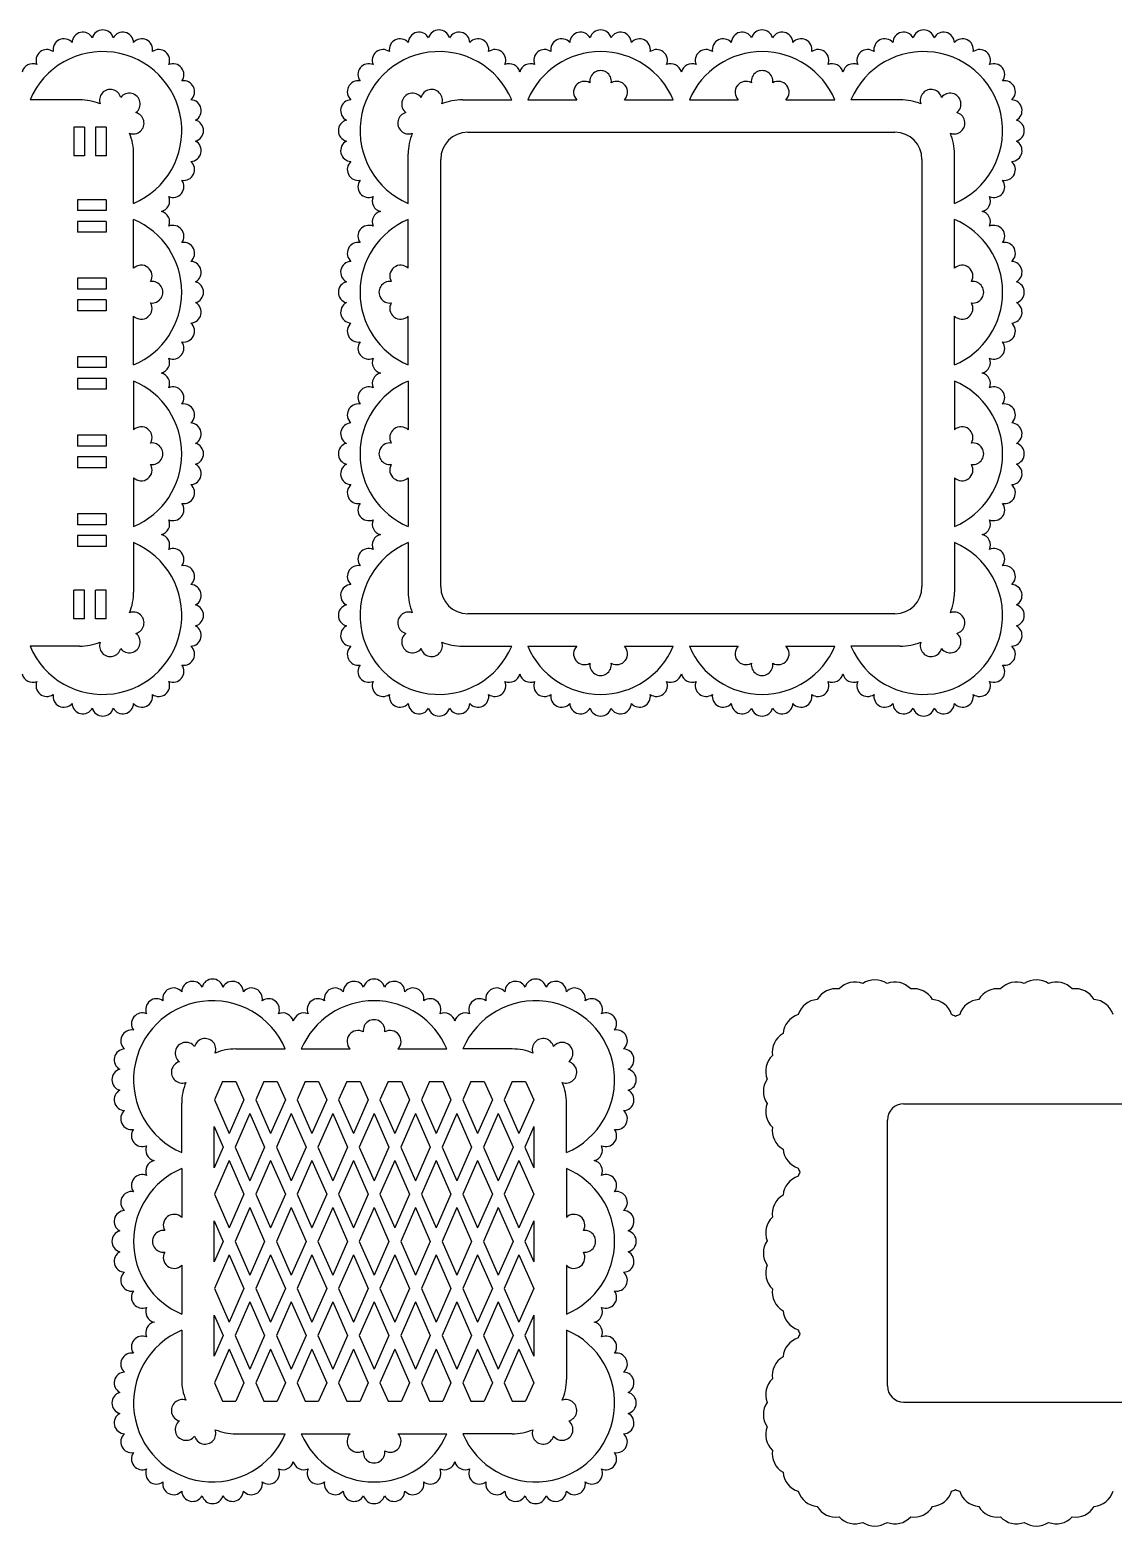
# Model space of a CAD drawing. Extents: x -377 to 250, y -72 to 206.
# Drawn here: x -270.5 to -70.4, y -72 to 204.2 of the extents above; entities that cross this region are included whole.
import ezdxf

# ---------------------------------------------------------------- set-up
doc = ezdxf.new("R2010")
doc.units = 0
doc.layers.get('0').update_dxf_attribs({"linetype": 'CONTINUOUS'})

msp = doc.modelspace()

# ---------------------------------------------------------------- linework, layer by layer
for p, q in [((-261.335776, 191.279844), (-270.461535, 191.279844)), ((-190.623035, 191.279844), (-181.497276, 191.279844)), ((-178.536005, 191.279844), (-169.508307, 191.279844)), ((-160.692151, 191.279844), (-151.664453, 191.279844)), ((-148.703183, 191.279844), (-139.675485, 191.279844)), ((-130.859329, 191.279844), (-121.831631, 191.279844)), ((-109.744601, 191.279844), (-118.87036, 191.279844)), ((-260.391403, 186.22421), (-262.391403, 186.22421)), ((-262.391403, 186.22421), (-262.391403, 180.92421)), ((-260.391403, 186.22421), (-260.391403, 180.92421)), ((-256.391403, 186.22421), (-258.391403, 186.22421)), ((-258.391403, 186.22421), (-258.391403, 180.92421)), ((-256.391403, 186.22421), (-256.391403, 180.92421)), ((-189.623035, 185.279844), (-110.744601, 185.279844)), ((-260.391403, 180.92421), (-262.391403, 180.92421)), ((-256.391403, 180.92421), (-258.391403, 180.92421)), ((-251.335776, 172.154085), (-251.335776, 181.279844)), ((-200.623035, 172.154085), (-200.623035, 181.279844)), ((-194.622973, 101.401367), (-194.623035, 180.279844)), ((-105.744601, 180.279844), (-105.74454, 101.401367)), ((-99.744601, 172.154085), (-99.744601, 181.279844)), ((-256.391342, 172.839148), (-261.691342, 172.839148)), ((-261.691342, 172.839148), (-261.691342, 170.839148)), ((-256.391342, 172.839148), (-256.391342, 170.839148)), ((-256.391342, 170.839148), (-261.691342, 170.839148)), ((-261.691342, 168.839148), (-261.691342, 166.839148)), ((-256.391342, 168.839148), (-261.691342, 168.839148)), ((-256.391342, 168.839148), (-256.391342, 166.839148)), ((-251.335715, 160.165102), (-251.335715, 169.1928)), ((-200.622973, 160.165102), (-200.622973, 169.1928)), ((-99.74454, 160.165102), (-99.74454, 169.1928)), ((-256.391342, 166.839148), (-261.691342, 166.839148)), ((-256.391342, 158.339148), (-261.691342, 158.339148)), ((-261.691342, 158.339148), (-261.691342, 156.339148)), ((-256.391342, 158.339148), (-256.391342, 156.339148)), ((-256.391342, 156.339148), (-261.691342, 156.339148)), ((-256.391342, 154.339148), (-261.691342, 154.339148)), ((-261.691342, 154.339148), (-261.691342, 152.339148)), ((-256.391342, 152.339148), (-261.691342, 152.339148)), ((-256.391342, 154.339148), (-256.391342, 152.339148)), ((-251.335715, 142.321248), (-251.335715, 151.348946)), ((-200.622973, 142.321248), (-200.622973, 151.348946)), ((-99.74454, 142.321248), (-99.74454, 151.348946)), ((-256.391342, 143.839148), (-261.691342, 143.839148)), ((-261.691342, 143.839148), (-261.691342, 141.839148)), ((-256.391342, 143.839148), (-256.391342, 141.839148)), ((-256.391342, 141.839148), (-261.691342, 141.839148)), ((-256.391342, 139.839148), (-261.691342, 139.839148)), ((-261.691342, 139.839148), (-261.691342, 137.839148)), ((-256.391342, 139.839148), (-256.391342, 137.839148)), ((-251.335715, 139.359978), (-251.335715, 130.33228)), ((-200.622973, 139.359978), (-200.622973, 130.33228)), ((-99.74454, 139.359978), (-99.74454, 130.33228)), ((-256.391342, 137.839148), (-261.691342, 137.839148)), ((-261.691342, 129.339148), (-261.691342, 127.339148)), ((-256.391342, 129.339148), (-261.691342, 129.339148)), ((-256.391342, 127.339148), (-261.691342, 127.339148)), ((-256.391342, 129.339148), (-256.391342, 127.339148)), ((-256.391342, 125.339148), (-261.691342, 125.339148)), ((-261.691342, 125.339148), (-261.691342, 123.339148)), ((-256.391342, 125.339148), (-256.391342, 123.339148)), ((-256.391342, 123.339148), (-261.691342, 123.339148)), ((-251.335715, 121.516124), (-251.335715, 112.488426)), ((-200.622973, 121.516124), (-200.622973, 112.488426)), ((-99.74454, 121.516124), (-99.74454, 112.488426)), ((-261.691342, 114.839148), (-261.691342, 112.839148)), ((-256.391342, 114.839148), (-261.691342, 114.839148)), ((-256.391342, 114.839148), (-256.391342, 112.839148)), ((-256.391342, 112.839148), (-261.691342, 112.839148)), ((-256.391342, 110.839148), (-261.691342, 110.839148)), ((-261.691342, 110.839148), (-261.691342, 108.839148)), ((-256.391342, 110.839148), (-256.391342, 108.839148)), ((-256.391342, 108.839148), (-261.691342, 108.839148)), ((-251.335715, 109.527126), (-251.335715, 100.401367)), ((-200.622973, 109.527126), (-200.622973, 100.401367)), ((-99.74454, 109.527126), (-99.74454, 100.401367)), ((-260.391342, 100.757001), (-262.391342, 100.757001)), ((-262.391342, 95.457001), (-262.391342, 100.757001)), ((-260.391342, 95.457001), (-260.391342, 100.757001)), ((-258.391342, 95.457001), (-258.391342, 100.757001)), ((-256.391342, 100.757001), (-258.391342, 100.757001)), ((-256.391342, 95.457001), (-256.391342, 100.757001)), ((-260.391342, 95.457001), (-262.391342, 95.457001)), ((-256.391342, 95.457001), (-258.391342, 95.457001)), ((-110.74454, 96.401367), (-189.622973, 96.401367)), ((-261.335715, 90.401367), (-270.461473, 90.401367)), ((-190.622973, 90.401367), (-181.497215, 90.401367)), ((-178.535944, 90.401367), (-169.508246, 90.401367)), ((-160.69209, 90.401367), (-151.664392, 90.401367)), ((-148.703121, 90.401367), (-139.675423, 90.401367)), ((-130.859267, 90.401367), (-121.831569, 90.401367)), ((-109.74454, 90.401367), (-118.870299, 90.401367)), ((-232.453826, 16.046529), (-223.328068, 16.046529)), ((-220.366797, 16.046529), (-211.339099, 16.046529)), ((-202.522943, 16.046529), (-193.495245, 16.046529)), ((-181.408216, 16.046529), (-190.533974, 16.046529)), ((-234.923442, 10.046529), (-236.420019, 6.6388)), ((-234.923442, 10.046529), (-232.455664, 10.046529)), ((-232.455664, 10.046529), (-230.959086, 6.6388)), ((-227.278135, 10.046529), (-228.774713, 6.6388)), ((-227.278135, 10.046529), (-224.810358, 10.046529)), ((-224.810358, 10.046529), (-223.31378, 6.6388)), ((-219.632829, 10.046529), (-221.129407, 6.6388)), ((-219.632829, 10.046529), (-217.165051, 10.046529)), ((-217.165051, 10.046529), (-215.668474, 6.6388)), ((-211.987523, 10.046529), (-213.484101, 6.6388)), ((-211.987523, 10.046529), (-209.519745, 10.046529)), ((-209.519745, 10.046529), (-208.023167, 6.6388)), ((-204.342217, 10.046529), (-205.838794, 6.6388)), ((-204.342217, 10.046529), (-201.874439, 10.046529)), ((-201.874439, 10.046529), (-200.377861, 6.6388)), ((-196.69691, 10.046529), (-198.193488, 6.6388)), ((-196.69691, 10.046529), (-194.229133, 10.046529)), ((-194.229133, 10.046529), (-192.732555, 6.6388)), ((-189.051604, 10.046529), (-190.548182, 6.6388)), ((-189.051604, 10.046529), (-186.583826, 10.046529)), ((-186.583826, 10.046529), (-185.087249, 6.6388)), ((-181.406298, 10.046529), (-182.902875, 6.6388)), ((-181.406298, 10.046529), (-178.93852, 10.046529)), ((-178.93852, 10.046529), (-177.441942, 6.6388)), ((-242.453826, -3.079229), (-242.453826, 6.046529)), ((-236.420019, 6.6388), (-233.689553, 0.421487)), ((-230.959086, 6.6388), (-233.689553, 0.421487)), ((-228.774713, 6.6388), (-226.044247, 0.421487)), ((-223.31378, 6.6388), (-226.044247, 0.421487)), ((-221.129407, 6.6388), (-218.39894, 0.421487)), ((-215.668474, 6.6388), (-218.39894, 0.421487)), ((-213.484101, 6.6388), (-210.753634, 0.421487)), ((-208.023167, 6.6388), (-210.753634, 0.421487)), ((-205.838794, 6.6388), (-203.108328, 0.421487)), ((-200.377861, 6.6388), (-203.108328, 0.421487)), ((-198.193488, 6.6388), (-195.463021, 0.421487)), ((-192.732555, 6.6388), (-195.463021, 0.421487)), ((-190.548182, 6.6388), (-187.817715, 0.421487)), ((-185.087249, 6.6388), (-187.817715, 0.421487)), ((-182.902875, 6.6388), (-180.172409, 0.421487)), ((-177.441942, 6.6388), (-180.172409, 0.421487)), ((-171.408216, -3.079229), (-171.408216, 6.046529)), ((-109.13237, 5.903845), (-60.086759, 5.903845)), ((-229.8669, 4.151875), (-232.597366, -2.065438)), ((-229.8669, 4.151875), (-227.136433, -2.065438)), ((-222.221593, 4.151875), (-224.95206, -2.065438)), ((-222.221593, 4.151875), (-219.491127, -2.065438)), ((-214.576287, 4.151875), (-217.306754, -2.065438)), ((-214.576287, 4.151875), (-211.845821, -2.065438)), ((-206.930981, 4.151875), (-209.661447, -2.065438)), ((-206.930981, 4.151875), (-204.200514, -2.065438)), ((-199.285675, 4.151875), (-202.016141, -2.065438)), ((-199.285675, 4.151875), (-196.555208, -2.065438)), ((-191.640368, 4.151875), (-194.370835, -2.065438)), ((-191.640368, 4.151875), (-188.909902, -2.065438)), ((-183.995062, 4.151875), (-186.725529, -2.065438)), ((-183.995062, 4.151875), (-181.264596, -2.065438)), ((-112.13237, -46.141795), (-112.13237, 2.903845)), ((-236.453765, 1.741789), (-234.781739, -2.065438)), ((-236.453765, -5.872666), (-236.453765, 1.741789)), ((-177.408213, 1.741752), (-179.080222, -2.065438)), ((-177.408213, 1.741752), (-177.408207, -5.872641)), ((-234.781739, -2.065438), (-236.453765, -5.872666)), ((-232.597366, -2.065438), (-229.8669, -8.282751)), ((-227.136433, -2.065438), (-229.8669, -8.282751)), ((-224.95206, -2.065438), (-222.221593, -8.282751)), ((-219.491127, -2.065438), (-222.221593, -8.282751)), ((-217.306754, -2.065438), (-214.576287, -8.282751)), ((-211.845821, -2.065438), (-214.576287, -8.282751)), ((-209.661447, -2.065438), (-206.930981, -8.282751)), ((-204.200514, -2.065438), (-206.930981, -8.282751)), ((-202.016141, -2.065438), (-199.285675, -8.282751)), ((-196.555208, -2.065438), (-199.285675, -8.282751)), ((-194.370835, -2.065438), (-191.640368, -8.282751)), ((-188.909902, -2.065438), (-191.640368, -8.282751)), ((-186.725529, -2.065438), (-183.995062, -8.282751)), ((-181.264596, -2.065438), (-183.995062, -8.282751)), ((-179.080222, -2.065438), (-177.408207, -5.872641)), ((-233.689553, -4.552363), (-236.420019, -10.769676)), ((-233.689553, -4.552363), (-230.959086, -10.769676)), ((-226.044247, -4.552363), (-228.774713, -10.769676)), ((-226.044247, -4.552363), (-223.31378, -10.769676)), ((-218.39894, -4.552363), (-221.129407, -10.769676)), ((-218.39894, -4.552363), (-215.668474, -10.769676)), ((-210.753634, -4.552363), (-213.484101, -10.769676)), ((-210.753634, -4.552363), (-208.023167, -10.769676)), ((-203.108328, -4.552363), (-205.838794, -10.769676)), ((-203.108328, -4.552363), (-200.377861, -10.769676)), ((-195.463021, -4.552363), (-198.193488, -10.769676)), ((-195.463021, -4.552363), (-192.732555, -10.769676)), ((-187.817715, -4.552363), (-190.548182, -10.769676)), ((-187.817715, -4.552363), (-185.087249, -10.769676)), ((-180.172409, -4.552363), (-182.902875, -10.769676)), ((-180.172409, -4.552363), (-177.441942, -10.769676)), ((-242.453765, -6.040515), (-242.453765, -15.068213)), ((-171.408154, -6.040515), (-171.408154, -15.068213)), ((-236.420019, -10.769676), (-233.689553, -16.986989)), ((-230.959086, -10.769676), (-233.689553, -16.986989)), ((-228.774713, -10.769676), (-226.044247, -16.986989)), ((-223.31378, -10.769676), (-226.044247, -16.986989)), ((-221.129407, -10.769676), (-218.39894, -16.986989)), ((-215.668474, -10.769676), (-218.39894, -16.986989)), ((-213.484101, -10.769676), (-210.753634, -16.986989)), ((-208.023167, -10.769676), (-210.753634, -16.986989)), ((-205.838794, -10.769676), (-203.108328, -16.986989)), ((-200.377861, -10.769676), (-203.108328, -16.986989)), ((-198.193488, -10.769676), (-195.463021, -16.986989)), ((-192.732555, -10.769676), (-195.463021, -16.986989)), ((-190.548182, -10.769676), (-187.817715, -16.986989)), ((-185.087249, -10.769676), (-187.817715, -16.986989)), ((-182.902875, -10.769676), (-180.172409, -16.986989)), ((-177.441942, -10.769676), (-180.172409, -16.986989)), ((-229.8669, -13.256601), (-232.597366, -19.473914)), ((-229.8669, -13.256601), (-227.136433, -19.473914)), ((-222.221593, -13.256601), (-224.95206, -19.473914)), ((-222.221593, -13.256601), (-219.491127, -19.473914)), ((-214.576287, -13.256601), (-217.306754, -19.473914)), ((-214.576287, -13.256601), (-211.845821, -19.473914)), ((-206.930981, -13.256601), (-209.661447, -19.473914)), ((-206.930981, -13.256601), (-204.200514, -19.473914)), ((-199.285675, -13.256601), (-202.016141, -19.473914)), ((-199.285675, -13.256601), (-196.555208, -19.473914)), ((-191.640368, -13.256601), (-194.370835, -19.473914)), ((-191.640368, -13.256601), (-188.909902, -19.473914)), ((-183.995062, -13.256601), (-186.725529, -19.473914)), ((-183.995062, -13.256601), (-181.264596, -19.473914)), ((-236.453765, -15.666687), (-234.781739, -19.473914)), ((-236.453765, -23.281142), (-236.453765, -15.666687)), ((-177.4082, -15.666693), (-179.080222, -19.473914)), ((-177.4082, -15.666693), (-177.408194, -23.281148)), ((-234.781739, -19.473914), (-236.453765, -23.281142)), ((-233.689553, -21.960839), (-236.420019, -28.178152)), ((-233.689553, -21.960839), (-230.959086, -28.178152)), ((-232.597366, -19.473914), (-229.8669, -25.691227)), ((-227.136433, -19.473914), (-229.8669, -25.691227)), ((-226.044247, -21.960839), (-228.774713, -28.178152)), ((-226.044247, -21.960839), (-223.31378, -28.178152)), ((-224.95206, -19.473914), (-222.221593, -25.691227)), ((-219.491127, -19.473914), (-222.221593, -25.691227)), ((-218.39894, -21.960839), (-221.129407, -28.178152)), ((-218.39894, -21.960839), (-215.668474, -28.178152)), ((-217.306754, -19.473914), (-214.576287, -25.691227)), ((-211.845821, -19.473914), (-214.576287, -25.691227)), ((-210.753634, -21.960839), (-213.484101, -28.178152)), ((-210.753634, -21.960839), (-208.023167, -28.178152)), ((-209.661447, -19.473914), (-206.930981, -25.691227)), ((-204.200514, -19.473914), (-206.930981, -25.691227)), ((-203.108328, -21.960839), (-205.838794, -28.178152)), ((-203.108328, -21.960839), (-200.377861, -28.178152)), ((-202.016141, -19.473914), (-199.285675, -25.691227)), ((-196.555208, -19.473914), (-199.285675, -25.691227)), ((-195.463021, -21.960839), (-198.193488, -28.178152)), ((-195.463021, -21.960839), (-192.732555, -28.178152)), ((-194.370835, -19.473914), (-191.640368, -25.691227)), ((-188.909902, -19.473914), (-191.640368, -25.691227)), ((-187.817715, -21.960839), (-190.548182, -28.178152)), ((-187.817715, -21.960839), (-185.087249, -28.178152)), ((-186.725529, -19.473914), (-183.995062, -25.691227)), ((-181.264596, -19.473914), (-183.995062, -25.691227)), ((-180.172409, -21.960839), (-182.902875, -28.178152)), ((-180.172409, -21.960839), (-177.441942, -28.178152)), ((-179.080222, -19.473914), (-177.408194, -23.281148)), ((-242.453765, -23.884369), (-242.453765, -32.912067)), ((-171.408154, -23.884369), (-171.408154, -32.912067)), ((-236.420019, -28.178152), (-233.689553, -34.395465)), ((-230.959086, -28.178152), (-233.689553, -34.395465)), ((-228.774713, -28.178152), (-226.044247, -34.395465)), ((-223.31378, -28.178152), (-226.044247, -34.395465)), ((-221.129407, -28.178152), (-218.39894, -34.395465)), ((-215.668474, -28.178152), (-218.39894, -34.395465)), ((-213.484101, -28.178152), (-210.753634, -34.395465)), ((-208.023167, -28.178152), (-210.753634, -34.395465)), ((-205.838794, -28.178152), (-203.108328, -34.395465)), ((-200.377861, -28.178152), (-203.108328, -34.395465)), ((-198.193488, -28.178152), (-195.463021, -34.395465)), ((-192.732555, -28.178152), (-195.463021, -34.395465)), ((-190.548182, -28.178152), (-187.817715, -34.395465)), ((-185.087249, -28.178152), (-187.817715, -34.395465)), ((-182.902875, -28.178152), (-180.172409, -34.395465)), ((-177.441942, -28.178152), (-180.172409, -34.395465)), ((-236.453765, -40.689618), (-236.453765, -33.075163)), ((-236.453765, -33.075163), (-234.781739, -36.88239)), ((-229.8669, -30.665077), (-232.597366, -36.88239)), ((-229.8669, -30.665077), (-227.136433, -36.88239)), ((-222.221593, -30.665077), (-224.95206, -36.88239)), ((-222.221593, -30.665077), (-219.491127, -36.88239)), ((-214.576287, -30.665077), (-217.306754, -36.88239)), ((-214.576287, -30.665077), (-211.845821, -36.88239)), ((-206.930981, -30.665077), (-209.661447, -36.88239)), ((-206.930981, -30.665077), (-204.200514, -36.88239)), ((-199.285675, -30.665077), (-202.016141, -36.88239)), ((-199.285675, -30.665077), (-196.555208, -36.88239)), ((-191.640368, -30.665077), (-194.370835, -36.88239)), ((-191.640368, -30.665077), (-188.909902, -36.88239)), ((-183.995062, -30.665077), (-186.725529, -36.88239)), ((-183.995062, -30.665077), (-181.264596, -36.88239)), ((-177.408186, -33.075139), (-179.080222, -36.88239)), ((-177.408186, -33.075139), (-177.40818, -40.689655)), ((-242.453765, -35.873367), (-242.453765, -44.999125)), ((-171.408154, -35.873367), (-171.408154, -44.999125)), ((-234.781739, -36.88239), (-236.453765, -40.689618)), ((-232.597366, -36.88239), (-229.8669, -43.099703)), ((-227.136433, -36.88239), (-229.8669, -43.099703)), ((-224.95206, -36.88239), (-222.221593, -43.099703)), ((-219.491127, -36.88239), (-222.221593, -43.099703)), ((-217.306754, -36.88239), (-214.576287, -43.099703)), ((-211.845821, -36.88239), (-214.576287, -43.099703)), ((-209.661447, -36.88239), (-206.930981, -43.099703)), ((-204.200514, -36.88239), (-206.930981, -43.099703)), ((-202.016141, -36.88239), (-199.285675, -43.099703)), ((-196.555208, -36.88239), (-199.285675, -43.099703)), ((-194.370835, -36.88239), (-191.640368, -43.099703)), ((-188.909902, -36.88239), (-191.640368, -43.099703)), ((-186.725529, -36.88239), (-183.995062, -43.099703)), ((-181.264596, -36.88239), (-183.995062, -43.099703)), ((-179.080222, -36.88239), (-177.40818, -40.689655)), ((-233.689553, -39.369315), (-236.420019, -45.586628)), ((-233.689553, -39.369315), (-230.959086, -45.586628)), ((-226.044247, -39.369315), (-228.774713, -45.586628)), ((-226.044247, -39.369315), (-223.31378, -45.586628)), ((-218.39894, -39.369315), (-221.129407, -45.586628)), ((-218.39894, -39.369315), (-215.668474, -45.586628)), ((-210.753634, -39.369315), (-213.484101, -45.586628)), ((-210.753634, -39.369315), (-208.023167, -45.586628)), ((-203.108328, -39.369315), (-205.838794, -45.586628)), ((-203.108328, -39.369315), (-200.377861, -45.586628)), ((-195.463021, -39.369315), (-198.193488, -45.586628)), ((-195.463021, -39.369315), (-192.732555, -45.586628)), ((-187.817715, -39.369315), (-190.548182, -45.586628)), ((-187.817715, -39.369315), (-185.087249, -45.586628)), ((-180.172409, -39.369315), (-182.902875, -45.586628)), ((-180.172409, -39.369315), (-177.441942, -45.586628)), ((-236.420019, -45.586628), (-234.921348, -48.999125)), ((-230.959086, -45.586628), (-232.457758, -48.999125)), ((-228.774713, -45.586628), (-227.276042, -48.999125)), ((-223.31378, -45.586628), (-224.812451, -48.999125)), ((-221.129407, -45.586628), (-219.630735, -48.999125)), ((-215.668474, -45.586628), (-217.167145, -48.999125)), ((-213.484101, -45.586628), (-211.985429, -48.999125)), ((-208.023167, -45.586628), (-209.521839, -48.999125)), ((-205.838794, -45.586628), (-204.340123, -48.999125)), ((-200.377861, -45.586628), (-201.876533, -48.999125)), ((-198.193488, -45.586628), (-196.694817, -48.999125)), ((-192.732555, -45.586628), (-194.231226, -48.999125)), ((-190.548182, -45.586628), (-189.04951, -48.999125)), ((-185.087249, -45.586628), (-186.58592, -48.999125)), ((-182.902875, -45.586628), (-181.404204, -48.999125)), ((-177.441942, -45.586628), (-178.940614, -48.999125)), ((-234.921348, -48.999125), (-232.457758, -48.999125)), ((-227.276042, -48.999125), (-224.812451, -48.999125)), ((-219.630735, -48.999125), (-217.167145, -48.999125)), ((-211.985429, -48.999125), (-209.521839, -48.999125)), ((-204.340123, -48.999125), (-201.876533, -48.999125)), ((-196.694817, -48.999125), (-194.231226, -48.999125)), ((-189.04951, -48.999125), (-186.58592, -48.999125)), ((-181.404204, -48.999125), (-178.940614, -48.999125)), ((-109.13237, -49.141795), (-60.086759, -49.141795)), ((-232.453765, -54.999125), (-223.328006, -54.999125)), ((-220.366736, -54.999125), (-211.339038, -54.999125)), ((-202.522882, -54.999125), (-193.495184, -54.999125)), ((-181.408154, -54.999125), (-190.533913, -54.999125))]:
    msp.add_line(p, q)
for centre, radius, start, end in [((-264.224304, 200.537796), 2, 41.037374, 190.391197), ((-260.717594, 201.764847), 2, 28.180232, 177.534054), ((-257.025759, 202.180817), 2, 15.323089, 164.676911), ((-253.333924, 201.764847), 2, 2.465946, 151.819768), ((-249.827213, 200.537796), 2, 349.608803, 138.962626), ((-202.131598, 200.537796), 2, 41.037374, 190.391197), ((-198.624887, 201.764847), 2, 28.180232, 177.534054), ((-194.933052, 202.180817), 2, 15.323089, 164.676911), ((-191.241217, 201.764847), 2, 2.465946, 151.819768), ((-187.734506, 200.537796), 2, 349.608803, 138.962626), ((-172.298775, 200.537796), 2, 41.037374, 190.391197), ((-168.792064, 201.764847), 2, 28.180232, 177.534054), ((-165.100229, 202.180817), 2, 15.323089, 164.676911), ((-161.408394, 201.764847), 2, 2.465946, 151.819768), ((-157.901683, 200.537796), 2, 349.608803, 138.962626), ((-142.465952, 200.537796), 2, 41.037374, 190.391197), ((-138.959242, 201.764847), 2, 28.180232, 177.534054), ((-135.267407, 202.180817), 2, 15.323089, 164.676911), ((-131.575572, 201.764847), 2, 2.465946, 151.819768), ((-128.068861, 200.537796), 2, 349.608803, 138.962626), ((-112.63313, 200.537796), 2, 41.037374, 190.391197), ((-109.126419, 201.764847), 2, 28.180232, 177.534054), ((-105.434584, 202.180817), 2, 15.323089, 164.676911), ((-101.742749, 201.764847), 2, 2.465946, 151.819768), ((-98.236038, 200.537796), 2, 349.608803, 138.962626), ((-257.025759, 185.589861), 14.590955, 292.952411, 157.047589), ((-267.37005, 198.561193), 2, 53.894517, 203.24834), ((-246.681467, 198.561193), 2, 336.75166, 126.105483), ((-194.933052, 185.589861), 14.590955, 22.952411, 247.047589), ((-205.277343, 198.561193), 2, 53.894517, 203.24834), ((-184.58876, 198.561193), 2, 336.75166, 126.105483), ((-165.100229, 185.589861), 14.590955, 22.952411, 157.047589), ((-175.444521, 198.561193), 2, 53.894517, 203.24834), ((-154.755938, 198.561193), 2, 336.75166, 126.105483), ((-135.267407, 185.589861), 14.590955, 22.952411, 157.047589), ((-145.611698, 198.561193), 2, 53.894517, 203.24834), ((-124.923115, 198.561193), 2, 336.75166, 126.105483), ((-105.434584, 185.589861), 14.590955, 292.952411, 157.047589), ((-115.778876, 198.561193), 2, 53.894517, 203.24834), ((-95.090293, 198.561193), 2, 336.75166, 126.105483), ((-269.99709, 195.934153), 2, 66.75166, 166.541809), ((-244.054427, 195.934153), 2, 323.894517, 113.24834), ((-207.904383, 195.934153), 2, 66.75166, 216.105483), ((-181.961721, 195.934153), 2, 13.458191, 113.24834), ((-178.07156, 195.934153), 2, 66.75166, 166.541809), ((-165.100229, 194.677855), 2, 352.492614, 187.507386), ((-152.128898, 195.934153), 2, 13.458191, 113.24834), ((-148.238738, 195.934153), 2, 66.75166, 166.541809), ((-135.267407, 194.677855), 2, 352.492614, 187.507386), ((-122.296075, 195.934153), 2, 13.458191, 113.24834), ((-118.405915, 195.934153), 2, 66.75166, 166.541809), ((-92.463253, 195.934153), 2, 323.894517, 113.24834), ((-242.077824, 192.788407), 2, 311.037374, 100.391197), ((-209.880986, 192.788407), 2, 79.608803, 228.962626), ((-168.086614, 192.686539), 2, 59.883195, 224.696169), ((-162.113844, 192.686539), 2, 315.303831, 120.116805), ((-138.253792, 192.686539), 2, 59.883195, 224.696169), ((-132.281022, 192.686539), 2, 315.303831, 120.116805), ((-90.48665, 192.788407), 2, 311.037374, 100.391197), ((-261.335776, 181.279844), 10, 67.609029, 90), ((-255.642358, 191.196649), 2, 14.883195, 199.595154), ((-252.122591, 190.493029), 2, 307.492614, 142.507386), ((-240.850773, 189.281696), 2, 298.180232, 87.534054), ((-211.108037, 189.281696), 2, 92.465946, 241.819768), ((-199.83622, 190.493029), 2, 37.492614, 232.507386), ((-196.316453, 191.196649), 2, 340.404846, 165.116805), ((-190.623035, 181.279844), 10, 90, 112.390971), ((-109.744601, 181.279844), 10, 67.609029, 90), ((-104.051183, 191.196649), 2, 14.883195, 199.595154), ((-100.531416, 190.493029), 2, 307.492614, 142.507386), ((-89.259599, 189.281696), 2, 298.180232, 87.534054), ((-251.418971, 186.973263), 2, 250.404846, 75.116805), ((-200.539839, 186.973263), 2, 104.883195, 289.595154), ((-99.827797, 186.973263), 2, 250.404846, 75.116805), ((-261.335776, 181.279844), 10, 0, 22.390971), ((-240.434803, 185.589861), 2, 285.323089, 74.676911), ((-211.524007, 185.589861), 2, 105.323089, 254.676911), ((-190.623035, 181.279844), 10, 157.609029, 180), ((-189.623035, 180.279844), 5, 90, 180), ((-110.744601, 180.279844), 5, 360, 90), ((-109.744601, 181.279844), 10, 0, 22.390971), ((-88.843629, 185.589861), 2, 285.323089, 74.676911), ((-240.850773, 181.898027), 2, 272.465946, 61.819768), ((-211.108037, 181.898027), 2, 118.180232, 267.534054), ((-89.259599, 181.898027), 2, 272.465946, 61.819768), ((-242.077824, 178.391316), 2, 259.608803, 48.962626), ((-209.880986, 178.391316), 2, 131.037374, 280.391197), ((-90.48665, 178.391316), 2, 259.608803, 48.962626), ((-244.054427, 175.24557), 2, 246.75166, 36.105483), ((-207.904383, 175.24557), 2, 143.894517, 293.24834), ((-92.463253, 175.24557), 2, 246.75166, 36.105483), ((-246.681467, 172.61853), 2, 283.456386, 23.24834), ((-205.277343, 172.61853), 2, 156.75166, 256.543614), ((-95.090293, 172.61853), 2, 283.456386, 23.24834), ((-257.025697, 155.757024), 14.590955, 292.952411, 67.047589), ((-246.681406, 168.728355), 2, 336.75166, 76.541809), ((-194.93299, 155.757024), 14.590955, 112.952411, 247.047589), ((-205.277282, 168.728355), 2, 103.458191, 203.24834), ((-105.434523, 155.757024), 14.590955, 292.952411, 67.047589), ((-95.090231, 168.728355), 2, 336.75166, 76.541809), ((-244.054366, 166.101316), 2, 323.894517, 113.24834), ((-207.904322, 166.101316), 2, 66.75166, 216.105483), ((-92.463191, 166.101316), 2, 323.894517, 113.24834), ((-242.077763, 162.95557), 2, 311.037374, 100.391197), ((-209.880925, 162.95557), 2, 79.608803, 228.962626), ((-90.486588, 162.95557), 2, 311.037374, 100.391197), ((-249.92902, 158.743409), 2, 329.883195, 134.696169), ((-240.850712, 159.448859), 2, 298.180232, 87.534054), ((-211.107976, 159.448859), 2, 92.465946, 241.819768), ((-202.029668, 158.743409), 2, 45.303831, 210.116805), ((-98.337846, 158.743409), 2, 329.883195, 134.696169), ((-89.259537, 159.448859), 2, 298.180232, 87.534054), ((-247.937704, 155.757024), 2, 262.492614, 97.507386), ((-240.434742, 155.757024), 2, 285.323089, 74.676911), ((-211.523946, 155.757024), 2, 105.323089, 254.676911), ((-204.020984, 155.757024), 2, 82.492614, 277.507386), ((-96.346529, 155.757024), 2, 262.492614, 97.507386), ((-88.843567, 155.757024), 2, 285.323089, 74.676911), ((-249.92902, 152.770639), 2, 225.303831, 30.116805), ((-240.850712, 152.065189), 2, 272.465946, 61.819768), ((-211.107976, 152.065189), 2, 118.180232, 267.534054), ((-202.029668, 152.770639), 2, 149.883195, 314.696169), ((-98.337846, 152.770639), 2, 225.303831, 30.116805), ((-89.259537, 152.065189), 2, 272.465946, 61.819768), ((-242.077763, 148.558478), 2, 259.608803, 48.962626), ((-209.880925, 148.558478), 2, 131.037374, 280.391197), ((-90.486588, 148.558478), 2, 259.608803, 48.962626), ((-244.054366, 145.412733), 2, 246.75166, 36.105483), ((-207.904322, 145.412733), 2, 143.894517, 293.24834), ((-92.463191, 145.412733), 2, 246.75166, 36.105483), ((-246.681406, 142.785693), 2, 283.458191, 23.24834), ((-205.277282, 142.785693), 2, 156.75166, 256.541809), ((-95.090231, 142.785693), 2, 283.458191, 23.24834), ((-257.025697, 125.924202), 14.590955, 292.952411, 67.047589), ((-246.681406, 138.895533), 2, 336.75166, 76.541809), ((-244.054366, 136.268493), 2, 323.894517, 113.24834), ((-207.904322, 136.268493), 2, 66.75166, 216.105483), ((-194.93299, 125.924202), 14.590955, 112.952411, 247.047589), ((-205.277282, 138.895533), 2, 103.458191, 203.24834), ((-105.434523, 125.924202), 14.590955, 292.952411, 67.047589), ((-95.090231, 138.895533), 2, 336.75166, 76.541809), ((-92.463191, 136.268493), 2, 323.894517, 113.24834), ((-242.077763, 133.122747), 2, 311.037374, 100.391197), ((-209.880925, 133.122747), 2, 79.608803, 228.962626), ((-90.486588, 133.122747), 2, 311.037374, 100.391197), ((-249.92902, 128.910587), 2, 329.883195, 134.696169), ((-240.850712, 129.616036), 2, 298.180232, 87.534054), ((-211.107976, 129.616036), 2, 92.465946, 241.819768), ((-202.029668, 128.910587), 2, 45.303831, 210.116805), ((-98.337846, 128.910587), 2, 329.883195, 134.696169), ((-89.259537, 129.616036), 2, 298.180232, 87.534054), ((-247.937704, 125.924202), 2, 262.492614, 97.507386), ((-240.434742, 125.924202), 2, 285.323089, 74.676911), ((-211.523946, 125.924202), 2, 105.323089, 254.676911), ((-204.020984, 125.924202), 2, 82.492614, 277.507386), ((-96.346529, 125.924202), 2, 262.492614, 97.507386), ((-88.843567, 125.924202), 2, 285.323089, 74.676911), ((-249.92902, 122.937817), 2, 225.303831, 30.116805), ((-240.850712, 122.232367), 2, 272.465946, 61.819768), ((-211.107976, 122.232367), 2, 118.180232, 267.534054), ((-202.029668, 122.937817), 2, 149.883195, 314.696169), ((-98.337846, 122.937817), 2, 225.303831, 30.116805), ((-89.259537, 122.232367), 2, 272.465946, 61.819768), ((-242.077763, 118.725656), 2, 259.608803, 48.962626), ((-209.880925, 118.725656), 2, 131.037374, 280.391197), ((-90.486588, 118.725656), 2, 259.608803, 48.962626), ((-244.054366, 115.57991), 2, 246.75166, 36.105483), ((-207.904322, 115.57991), 2, 143.894517, 293.24834), ((-92.463191, 115.57991), 2, 246.75166, 36.105483), ((-246.681406, 112.95287), 2, 283.456386, 23.24834), ((-205.277282, 112.95287), 2, 156.75166, 256.543614), ((-95.090231, 112.95287), 2, 283.456386, 23.24834), ((-246.681406, 109.062681), 2, 336.75166, 76.543614), ((-205.277282, 109.062681), 2, 103.456386, 203.24834), ((-95.090231, 109.062681), 2, 336.75166, 76.543614), ((-257.025697, 96.09135), 14.590955, 202.952411, 67.047589), ((-244.054366, 106.435641), 2, 323.894517, 113.24834), ((-207.904322, 106.435641), 2, 66.75166, 216.105483), ((-194.93299, 96.09135), 14.590955, 112.952411, 337.047589), ((-105.434523, 96.09135), 14.590955, 202.952411, 67.047589), ((-92.463191, 106.435641), 2, 323.894517, 113.24834), ((-242.077763, 103.289895), 2, 311.037374, 100.391197), ((-209.880925, 103.289895), 2, 79.608803, 228.962626), ((-90.486588, 103.289895), 2, 311.037374, 100.391197), ((-261.335715, 100.401367), 10, 337.609029, 0), ((-240.850712, 99.783185), 2, 298.180232, 87.534054), ((-211.107976, 99.783185), 2, 92.465946, 241.819768), ((-190.622973, 100.401367), 10, 180, 202.390971), ((-189.622973, 101.401367), 5, 180, 270), ((-110.74454, 101.401367), 5, 270, 360), ((-109.74454, 100.401367), 10, 337.609029, 0), ((-89.259537, 99.783185), 2, 298.180232, 87.534054), ((-251.41891, 94.707948), 2, 284.883195, 109.595154), ((-240.434742, 96.09135), 2, 285.323089, 74.676911), ((-211.523946, 96.09135), 2, 105.323089, 254.676911), ((-200.539778, 94.707948), 2, 70.404846, 255.116805), ((-99.827735, 94.707948), 2, 284.883195, 109.595154), ((-88.843567, 96.09135), 2, 285.323089, 74.676911), ((-240.850712, 92.399515), 2, 272.465946, 61.819768), ((-211.107976, 92.399515), 2, 118.180232, 267.534054), ((-89.259537, 92.399515), 2, 272.465946, 61.819768), ((-261.335715, 100.401367), 10, 270, 292.390971), ((-255.642296, 90.484562), 2, 160.404846, 345.116805), ((-252.12253, 91.188182), 2, 217.492614, 52.507386), ((-199.836158, 91.188182), 2, 127.492614, 322.507386), ((-196.316392, 90.484562), 2, 194.883195, 19.595154), ((-190.622973, 100.401367), 10, 247.609029, 270), ((-109.74454, 100.401367), 10, 270, 292.390971), ((-104.051122, 90.484562), 2, 160.404846, 345.116805), ((-100.531355, 91.188182), 2, 217.492614, 52.507386), ((-242.077763, 88.892804), 2, 259.608803, 48.962626), ((-209.880925, 88.892804), 2, 131.037374, 280.391197), ((-165.100168, 96.09135), 14.590955, 202.952411, 337.047589), ((-168.086553, 88.994672), 2, 135.303831, 300.116805), ((-162.113783, 88.994672), 2, 239.883195, 44.696169), ((-135.267345, 96.09135), 14.590955, 202.952411, 337.047589), ((-138.25373, 88.994672), 2, 135.303831, 300.116805), ((-132.28096, 88.994672), 2, 239.883195, 44.696169), ((-90.486588, 88.892804), 2, 259.608803, 48.962626), ((-244.054366, 85.747058), 2, 246.75166, 36.105483), ((-207.904322, 85.747058), 2, 143.894517, 293.24834), ((-165.100168, 87.003356), 2, 172.492614, 7.507386), ((-135.267345, 87.003356), 2, 172.492614, 7.507386), ((-92.463191, 85.747058), 2, 246.75166, 36.105483), ((-269.997029, 85.747058), 2, 193.458191, 293.24834), ((-267.369989, 83.120018), 2, 156.75166, 306.105483), ((-246.681406, 83.120018), 2, 233.894517, 23.24834), ((-205.277282, 83.120018), 2, 156.75166, 306.105483), ((-184.588699, 83.120018), 2, 233.894517, 23.24834), ((-181.961659, 85.747058), 2, 246.75166, 346.541809), ((-178.071499, 85.747058), 2, 193.458191, 293.24834), ((-175.444459, 83.120018), 2, 156.75166, 306.105483), ((-154.755876, 83.120018), 2, 233.894517, 23.24834), ((-152.128837, 85.747058), 2, 246.75166, 346.541809), ((-148.238677, 85.747058), 2, 193.458191, 293.24834), ((-145.611637, 83.120018), 2, 156.75166, 306.105483), ((-124.923054, 83.120018), 2, 233.894517, 23.24834), ((-122.296014, 85.747058), 2, 246.75166, 346.541809), ((-118.405854, 85.747058), 2, 193.458191, 293.24834), ((-115.778814, 83.120018), 2, 156.75166, 306.105483), ((-95.090231, 83.120018), 2, 233.894517, 23.24834), ((-264.224243, 81.143415), 2, 169.608803, 318.962626), ((-249.827152, 81.143415), 2, 221.037374, 10.391197), ((-202.131536, 81.143415), 2, 169.608803, 318.962626), ((-187.734445, 81.143415), 2, 221.037374, 10.391197), ((-172.298714, 81.143415), 2, 169.608803, 318.962626), ((-157.901622, 81.143415), 2, 221.037374, 10.391197), ((-142.465891, 81.143415), 2, 169.608803, 318.962626), ((-128.0688, 81.143415), 2, 221.037374, 10.391197), ((-112.633069, 81.143415), 2, 169.608803, 318.962626), ((-98.235977, 81.143415), 2, 221.037374, 10.391197), ((-260.717532, 79.916364), 2, 182.465946, 331.819768), ((-257.025697, 79.500394), 2, 195.323089, 344.676911), ((-253.333863, 79.916364), 2, 208.180232, 357.534054), ((-198.624825, 79.916364), 2, 182.465946, 331.819768), ((-194.93299, 79.500394), 2, 195.323089, 344.676911), ((-191.241156, 79.916364), 2, 208.180232, 357.534054), ((-168.792003, 79.916364), 2, 182.465946, 331.819768), ((-165.100168, 79.500394), 2, 195.323089, 344.676911), ((-161.408333, 79.916364), 2, 208.180232, 357.534054), ((-138.95918, 79.916364), 2, 182.465946, 331.819768), ((-135.267345, 79.500394), 2, 195.323089, 344.676911), ((-131.57551, 79.916364), 2, 208.180232, 357.534054), ((-109.126358, 79.916364), 2, 182.465946, 331.819768), ((-105.434523, 79.500394), 2, 195.323089, 344.676911), ((-101.742688, 79.916364), 2, 208.180232, 357.534054), ((-240.455678, 26.531532), 2, 28.180232, 177.534054), ((-236.763844, 26.947502), 2, 15.323089, 164.676911), ((-233.072009, 26.531532), 2, 2.465946, 151.819768), ((-210.622856, 26.531532), 2, 28.180232, 177.534054), ((-206.931021, 26.947502), 2, 15.323089, 164.676911), ((-203.239186, 26.531532), 2, 2.465946, 151.819768), ((-180.790033, 26.531532), 2, 28.180232, 177.534054), ((-177.098198, 26.947502), 2, 15.323089, 164.676911), ((-173.406364, 26.531532), 2, 2.465946, 151.819768), ((-118.134222, 24.388848), 4, 68.757212, 136.957074), ((-114.442387, 24.804817), 4, 55.900069, 124.099931), ((-110.750552, 24.388848), 4, 43.042926, 111.242788), ((-88.301399, 24.388848), 4, 68.757212, 136.957074), ((-84.609564, 24.804817), 4, 55.900069, 124.099931), ((-80.91773, 24.388848), 4, 43.042926, 111.242788), ((-236.763844, 10.356547), 14.590955, 22.952411, 247.047589), ((-247.108135, 23.327878), 2, 53.894517, 203.24834), ((-243.962389, 25.304481), 2, 41.037374, 190.391197), ((-229.565298, 25.304481), 2, 349.608803, 138.962626), ((-226.419552, 23.327878), 2, 336.75166, 126.105483), ((-206.931021, 10.356547), 14.590955, 22.952411, 157.047589), ((-217.275313, 23.327878), 2, 53.894517, 203.24834), ((-214.129567, 25.304481), 2, 41.037374, 190.391197), ((-199.732475, 25.304481), 2, 349.608803, 138.962626), ((-196.58673, 23.327878), 2, 336.75166, 126.105483), ((-177.098198, 10.356547), 14.590955, 292.952411, 157.047589), ((-187.44249, 23.327878), 2, 53.894517, 203.24834), ((-184.296744, 25.304481), 2, 41.037374, 190.391197), ((-169.899653, 25.304481), 2, 349.608803, 138.962626), ((-166.753907, 23.327878), 2, 336.75166, 126.105483), ((-124.786679, 21.185193), 4, 94.471497, 162.67136), ((-121.640933, 23.161796), 4, 81.614355, 149.814217), ((-107.243841, 23.161796), 4, 30.185783, 98.385645), ((-104.098096, 21.185193), 4, 17.32864, 85.528503), ((-94.953856, 21.185193), 4, 94.471497, 162.67136), ((-91.80811, 23.161796), 4, 81.614355, 149.814217), ((-77.411019, 23.161796), 4, 30.185783, 98.385645), ((-74.265273, 21.185193), 4, 17.32864, 85.528503), ((-249.735175, 20.700838), 2, 66.75166, 216.105483), ((-223.792512, 20.700838), 2, 13.458191, 113.24834), ((-219.902352, 20.700838), 2, 66.75166, 166.541809), ((-193.95969, 20.700838), 2, 13.458191, 113.24834), ((-190.06953, 20.700838), 2, 66.75166, 166.541809), ((-164.126867, 20.700838), 2, 323.894517, 113.24834), ((-127.413718, 18.558154), 4, 107.32864, 175.528503), ((-101.471056, 18.558154), 4, 60.904287, 72.67136), ((-97.580896, 18.558154), 4, 107.32864, 119.095713), ((-251.711778, 17.555092), 2, 79.608803, 228.962626), ((-209.917406, 17.453224), 2, 59.883195, 224.696169), ((-206.931021, 19.44454), 2, 352.492614, 187.507386), ((-203.944636, 17.453224), 2, 315.303831, 120.116805), ((-162.150264, 17.555092), 2, 311.037374, 100.391197), ((-241.667011, 15.259714), 2, 37.492614, 232.507386), ((-238.147245, 15.963334), 2, 340.404846, 165.116805), ((-175.714797, 15.963334), 2, 14.883195, 199.595154), ((-172.195031, 15.259714), 2, 307.492614, 142.507386), ((-129.390321, 15.412408), 4, 120.185783, 188.385645), ((-252.938829, 14.048382), 2, 92.465946, 241.819768), ((-232.453826, 6.046529), 10, 90, 112.390971), ((-181.408216, 6.046529), 10, 67.609029, 90), ((-160.923213, 14.048382), 2, 298.180232, 87.534054), ((-130.617373, 11.905697), 4, 133.042926, 201.242788), ((-253.354799, 10.356547), 2, 105.323089, 254.676911), ((-242.370631, 11.739948), 2, 104.883195, 289.595154), ((-171.491411, 11.739948), 2, 250.404846, 75.116805), ((-160.507243, 10.356547), 2, 285.323089, 74.676911), ((-252.938829, 6.664712), 2, 118.180232, 267.534054), ((-232.453826, 6.046529), 10, 157.609029, 180), ((-181.408216, 6.046529), 10, 0, 22.390971), ((-160.923213, 6.664712), 2, 272.465946, 61.819768), ((-131.033342, 8.213862), 4, 145.900069, 214.099931), ((-130.617373, 4.522027), 4, 158.757212, 226.957074), ((-109.13237, 2.903845), 3, 90, 180), ((-251.711778, 3.158001), 2, 131.037374, 280.391197), ((-162.150264, 3.158001), 2, 259.608803, 48.962626), ((-249.735175, 0.012255), 2, 143.894517, 293.24834), ((-164.126867, 0.012255), 2, 246.75166, 36.105483), ((-129.390321, 1.015316), 4, 171.614355, 239.814217), ((-247.108135, -2.614785), 2, 156.75166, 256.543614), ((-166.753907, -2.614785), 2, 283.456386, 23.24834), ((-127.413718, -2.130429), 4, 184.471497, 252.67136), ((-247.108074, -6.504959), 2, 103.458191, 203.24834), ((-166.753846, -6.504959), 2, 336.75166, 76.541809), ((-249.735114, -9.131999), 2, 66.75166, 216.105483), ((-236.763782, -19.476291), 14.590955, 112.952411, 247.047589), ((-177.098137, -19.476291), 14.590955, 292.952411, 67.047589), ((-164.126806, -9.131999), 2, 323.894517, 113.24834), ((-127.41371, -11.274684), 4, 107.32864, 175.528503), ((-124.786679, -4.757469), 4, 197.32864, 209.095954), ((-124.78667, -8.647644), 4, 150.904287, 162.67136), ((-251.711717, -12.277745), 2, 79.608803, 228.962626), ((-162.150203, -12.277745), 2, 311.037374, 100.391197), ((-129.390313, -14.420429), 4, 120.185783, 188.385645), ((-252.938768, -15.784456), 2, 92.465946, 241.819768), ((-160.923152, -15.784456), 2, 298.180232, 87.534054), ((-243.860459, -16.489906), 2, 45.303831, 210.116805), ((-170.00146, -16.489906), 2, 329.883195, 134.696169), ((-130.617364, -17.92714), 4, 133.042926, 201.242788), ((-253.354738, -19.476291), 2, 105.323089, 254.676911), ((-245.851776, -19.476291), 2, 82.492614, 277.507386), ((-168.010143, -19.476291), 2, 262.492614, 97.507386), ((-160.507182, -19.476291), 2, 285.323089, 74.676911), ((-252.938768, -23.168125), 2, 118.180232, 267.534054), ((-243.860459, -22.462676), 2, 149.883195, 314.696169), ((-170.00146, -22.462676), 2, 225.303831, 30.116805), ((-160.923152, -23.168125), 2, 272.465946, 61.819768), ((-131.033334, -21.618975), 4, 145.900069, 214.099931), ((-130.617364, -25.31081), 4, 158.757212, 226.957074), ((-251.711717, -26.674836), 2, 131.037374, 280.391197), ((-162.150203, -26.674836), 2, 259.608803, 48.962626), ((-249.735114, -29.820582), 2, 143.894517, 293.24834), ((-164.126806, -29.820582), 2, 246.75166, 36.105483), ((-129.390313, -28.817521), 4, 171.614355, 239.814217), ((-247.108074, -32.447622), 2, 156.75166, 256.543614), ((-166.753846, -32.447622), 2, 283.456386, 23.24834), ((-127.41371, -31.963267), 4, 184.471497, 252.67136), ((-236.763782, -49.309143), 14.590955, 112.952411, 337.047589), ((-247.108074, -36.337811), 2, 103.456386, 203.24834), ((-177.098137, -49.309143), 14.590955, 202.952411, 67.047589), ((-166.753846, -36.337811), 2, 336.75166, 76.543614), ((-124.78667, -34.590306), 4, 197.32864, 209.095713), ((-249.735114, -38.964851), 2, 66.75166, 216.105483), ((-164.126806, -38.964851), 2, 323.894517, 113.24834), ((-127.413718, -41.107521), 4, 107.32864, 175.528503), ((-124.786679, -38.480481), 4, 150.904046, 162.67136), ((-251.711717, -42.110597), 2, 79.608803, 228.962626), ((-162.150203, -42.110597), 2, 311.037374, 100.391197), ((-129.390321, -44.253267), 4, 120.185783, 188.385645), ((-252.938768, -45.617308), 2, 92.465946, 241.819768), ((-160.923152, -45.617308), 2, 298.180232, 87.534054), ((-232.453765, -44.999125), 10, 180, 202.390971), ((-181.408154, -44.999125), 10, 337.609029, 0), ((-130.617373, -47.759978), 4, 133.042926, 201.242788), ((-109.13237, -46.141795), 3, 180, 270), ((-253.354738, -49.309143), 2, 105.323089, 254.676911), ((-242.37057, -50.692544), 2, 70.404846, 255.116805), ((-171.49135, -50.692544), 2, 284.883195, 109.595154), ((-160.507182, -49.309143), 2, 285.323089, 74.676911), ((-131.033342, -51.451812), 4, 145.900069, 214.099931), ((-252.938768, -53.000977), 2, 118.180232, 267.534054), ((-160.923152, -53.000977), 2, 272.465946, 61.819768), ((-251.711717, -56.507688), 2, 131.037374, 280.391197), ((-241.66695, -54.21231), 2, 127.492614, 322.507386), ((-238.147184, -54.91593), 2, 194.883195, 19.595154), ((-232.453765, -44.999125), 10, 247.609029, 270), ((-206.93096, -49.309143), 14.590955, 202.952411, 337.047589), ((-209.917345, -56.40582), 2, 135.303831, 300.116805), ((-203.944575, -56.40582), 2, 239.883195, 44.696169), ((-181.408154, -44.999125), 10, 270, 292.390971), ((-175.714736, -54.91593), 2, 160.404846, 345.116805), ((-172.194969, -54.21231), 2, 217.492614, 52.507386), ((-162.150203, -56.507688), 2, 259.608803, 48.962626), ((-130.617373, -55.143647), 4, 158.757212, 226.957074), ((-249.735114, -59.653434), 2, 143.894517, 293.24834), ((-223.792451, -59.653434), 2, 246.75166, 346.541809), ((-219.902291, -59.653434), 2, 193.458191, 293.24834), ((-206.93096, -58.397136), 2, 172.492614, 7.507386), ((-193.959628, -59.653434), 2, 246.75166, 346.541809), ((-190.069468, -59.653434), 2, 193.458191, 293.24834), ((-164.126806, -59.653434), 2, 246.75166, 36.105483), ((-129.390321, -58.650358), 4, 171.614355, 239.814217), ((-247.108074, -62.280474), 2, 156.75166, 306.105483), ((-226.419491, -62.280474), 2, 233.894517, 23.24834), ((-217.275251, -62.280474), 2, 156.75166, 306.105483), ((-196.586668, -62.280474), 2, 233.894517, 23.24834), ((-187.442429, -62.280474), 2, 156.75166, 306.105483), ((-166.753846, -62.280474), 2, 233.894517, 23.24834), ((-127.413718, -61.796104), 4, 184.471497, 252.67136), ((-243.962328, -64.257077), 2, 169.608803, 318.962626), ((-240.455617, -65.484128), 2, 182.465946, 331.819768), ((-233.071947, -65.484128), 2, 208.180232, 357.534054), ((-229.565237, -64.257077), 2, 221.037374, 10.391197), ((-214.129506, -64.257077), 2, 169.608803, 318.962626), ((-210.622795, -65.484128), 2, 182.465946, 331.819768), ((-203.239125, -65.484128), 2, 208.180232, 357.534054), ((-199.732414, -64.257077), 2, 221.037374, 10.391197), ((-184.296683, -64.257077), 2, 169.608803, 318.962626), ((-180.789972, -65.484128), 2, 182.465946, 331.819768), ((-173.406302, -65.484128), 2, 208.180232, 357.534054), ((-169.899591, -64.257077), 2, 221.037374, 10.391197), ((-124.786679, -64.423144), 4, 197.32864, 265.528503), ((-104.098096, -64.423144), 4, 274.471497, 342.67136), ((-101.471056, -61.796104), 4, 287.32864, 299.095713), ((-97.580896, -61.796104), 4, 240.904287, 252.67136), ((-94.953856, -64.423144), 4, 197.32864, 265.528503), ((-74.265273, -64.423144), 4, 274.471497, 342.67136), ((-236.763782, -65.900098), 2, 195.323089, 344.676911), ((-206.93096, -65.900098), 2, 195.323089, 344.676911), ((-177.098137, -65.900098), 2, 195.323089, 344.676911), ((-121.640933, -66.399747), 4, 210.185783, 278.385645), ((-107.243841, -66.399747), 4, 261.614355, 329.814217), ((-91.80811, -66.399747), 4, 210.185783, 278.385645), ((-77.411019, -66.399747), 4, 261.614355, 329.814217), ((-118.134222, -67.626798), 4, 223.042926, 291.242788), ((-114.442387, -68.042768), 4, 235.900069, 304.099931), ((-110.750552, -67.626798), 4, 248.757212, 316.957074), ((-88.301399, -67.626798), 4, 223.042926, 291.242788), ((-84.609564, -68.042768), 4, 235.900069, 304.099931), ((-80.91773, -67.626798), 4, 248.757212, 316.957074)]:
    msp.add_arc(centre, radius, start, end)

doc.saveas('drawing.dxf')
